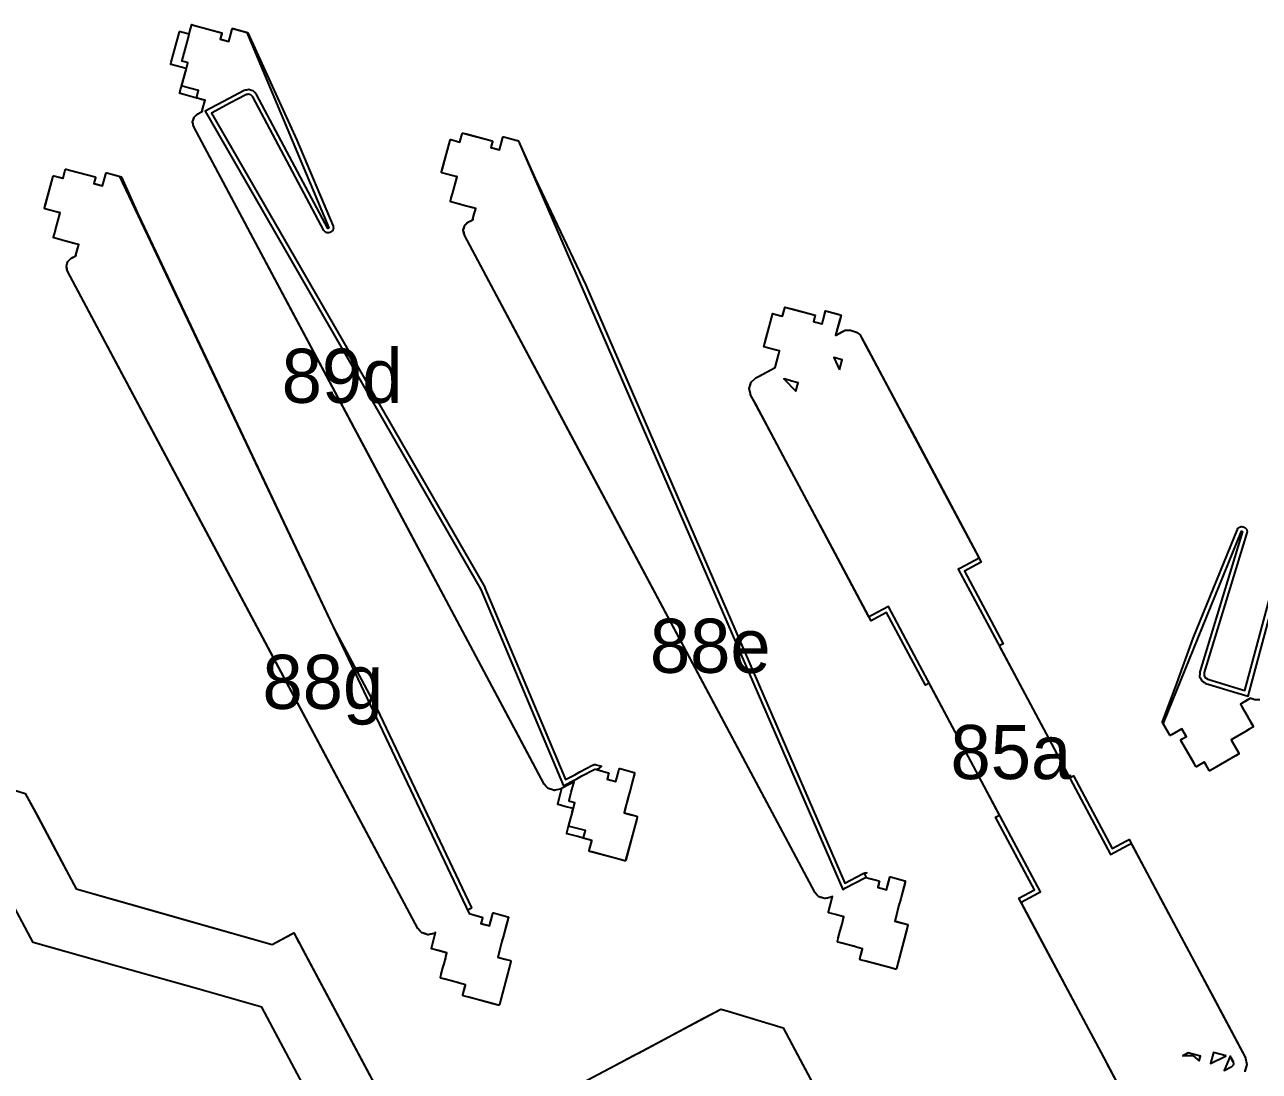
# Model space of a CAD drawing. Header units: millimetres. Extents: x 0 to 500, y 0 to 700.
# Drawn here: x 82.8 to 219.6, y 443.7 to 559.7 of the extents above; entities that cross this region are included whole.
import ezdxf
from ezdxf.enums import TextEntityAlignment as Align

# ---------------------------------------------------------------- set-up
doc = ezdxf.new("R2010")
doc.units = ezdxf.units.MM
doc.layers.add('CORTE', color=1, linetype='Continuous')
doc.layers.add('GRABADO', color=5, linetype='Continuous')

msp = doc.modelspace()

# ---------------------------------------------------------------- linework, layer by layer
at = {"layer": 'CORTE'}
for points in [[(149.23, 472.33), (149.46, 472.27), (150.02, 472.12), (150.65, 471.95), (150.66, 471.95), (150.66, 471.95), (150.67, 471.94), (150.68, 471.94), (150.69, 471.93), (150.69, 471.92), (150.7, 471.92), (150.7, 471.91), (150.7, 471.9), (150.7, 471.9), (150.71, 471.89), (150.71, 471.88), (150.71, 471.88), (150.71, 471.87), (150.7, 471.86), (150.58, 471.39), (149.42, 467.08), (149.41, 467.06), (149.41, 467.05), (149.41, 467.05), (149.41, 467.04), (149.4, 467.03), (149.4, 467.03), (149.39, 467.02), (149.39, 467.02), (149.38, 467.01), (149.38, 467.01), (149.37, 467.01), (149.36, 467), (149.36, 467), (149.35, 467), (149.34, 467), (149.33, 467), (149.32, 467), (149.32, 467), (149.29, 467.01), (148.66, 467.18), (145.85, 467.94), (145.42, 468.05), (145.42, 468.05), (145.41, 468.06), (145.4, 468.06), (145.39, 468.07), (145.39, 468.08), (145.38, 468.09), (145.38, 468.09), (145.38, 468.1), (145.37, 468.1), (145.37, 468.11), (145.37, 468.12), (145.37, 468.13), (145.37, 468.13), (145.37, 468.14), (145.66, 469.2), (145.68, 469.27), (144.85, 469.49), (144.8, 469.51), (144.72, 469.53), (144.11, 469.69), (143.97, 469.73), (142.93, 470.01), (142.93, 470.01), (142.92, 470.01), (142.91, 470.02), (142.9, 470.02), (142.9, 470.03), (142.89, 470.04), (142.89, 470.04), (142.88, 470.05), (142.88, 470.06), (142.88, 470.06), (142.88, 470.07), (142.88, 470.08), (142.88, 470.09), (142.88, 470.09), (142.88, 470.1), (142.92, 470.25), (143.04, 470.71), (143.16, 471.16), (143.22, 471.37), (143.47, 472.27), (143.5, 472.41), (143.61, 472.8), (142.67, 473.05), (141.94, 473.25), (141.94, 473.25), (141.93, 473.25), (141.91, 473.26), (141.9, 473.27), (141.9, 473.28), (141.9, 473.28), (141.89, 473.29), (141.89, 473.3), (141.89, 473.3), (141.89, 473.31), (141.89, 473.32), (141.89, 473.32), (141.89, 473.33), (141.89, 473.34), (142.23, 474.63), (142.35, 475.06), (142.18, 474.97), (142.18, 474.97), (142.17, 474.97), (141.78, 474.88), (141.52, 474.82), (141.52, 474.82), (141.51, 474.82), (141.5, 474.82), (141.49, 474.82), (141.49, 474.82), (141.24, 474.9), (140.86, 475.01), (140.85, 475.01), (140.84, 475.02), (140.84, 475.02), (140.83, 475.02), (140.83, 475.03), (140.65, 475.22), (140.38, 475.51), (140.38, 475.51), (140.37, 475.52), (140.37, 475.52), (124.97, 504.43), (101.55, 548.38), (101.54, 548.39), (101.49, 548.6), (101.42, 548.91), (101.42, 548.92), (101.42, 548.93), (101.42, 548.94), (101.42, 548.94), (101.52, 549.24), (101.58, 549.44), (101.58, 549.45), (101.58, 549.45), (101.58, 549.46), (101.59, 549.47), (101.6, 549.47), (101.82, 549.69), (101.97, 549.82), (101.98, 549.83), (101.99, 549.84), (101.99, 549.84), (102.4, 550.05), (102.51, 550.11), (102.51, 550.12), (102.5, 550.12), (102.5, 550.13), (102.49, 550.14), (102.49, 550.15), (102.49, 550.16), (102.49, 550.17), (102.49, 550.18), (102.63, 550.72), (102.79, 551.32), (102.33, 551.44), (101.91, 551.55), (101.57, 551.64), (101.48, 551.67), (100.44, 551.95), (100.05, 552.06), (100.04, 552.06), (100.03, 552.06), (100.03, 552.06), (100.02, 552.07), (100.01, 552.08), (100.01, 552.08), (100, 552.1), (100, 552.11), (99.99, 552.12), (99.99, 552.13), (99.99, 552.14), (100, 552.14), (100.09, 552.51), (100.22, 552.97), (100.22, 552.97), (100.72, 554.83), (100.72, 554.84), (100.71, 554.85), (99.05, 555.29), (99.05, 555.3), (99.04, 555.3), (99.04, 555.3), (99.03, 555.31), (99.02, 555.31), (99.02, 555.32), (99.01, 555.32), (99.01, 555.33), (99, 555.35), (99, 555.36), (99, 555.37), (99, 555.38), (99, 555.38), (99.05, 555.54), (99.95, 558.9), (99.95, 558.91), (99.95, 558.91), (99.96, 558.92), (99.96, 558.92), (99.96, 558.93), (99.97, 558.94), (99.98, 558.95), (99.99, 558.95), (100, 558.96), (100.02, 558.96), (100.03, 558.96), (100.03, 558.96), (100.04, 558.96), (100.05, 558.96), (101.05, 558.69), (101.3, 559.62), (101.3, 559.64), (101.3, 559.64), (101.31, 559.65), (101.31, 559.65), (101.31, 559.66), (101.32, 559.67), (101.33, 559.67), (101.34, 559.68), (101.35, 559.68), (101.35, 559.69), (101.36, 559.69), (101.38, 559.69), (101.39, 559.69), (101.39, 559.69), (101.76, 559.59), (104.6, 558.82), (104.6, 558.82), (104.61, 558.82), (104.62, 558.81), (104.63, 558.8), (104.64, 558.8), (104.64, 558.79), (104.65, 558.78), (104.65, 558.77), (104.65, 558.76), (104.65, 558.75), (104.65, 558.74), (104.65, 558.73), (104.63, 558.65), (104.48, 558.1), (104.53, 558.09), (105.44, 557.84), (105.78, 559.12), (105.81, 559.22), (105.81, 559.23), (105.82, 559.24), (105.82, 559.25), (105.83, 559.25), (105.84, 559.26), (105.84, 559.26), (105.85, 559.27), (105.86, 559.27), (105.87, 559.27), (105.89, 559.27), (105.89, 559.27), (105.9, 559.27), (107.37, 558.88), (107.38, 558.87), (107.39, 558.87), (107.4, 558.86), (107.4, 558.86), (107.41, 558.85), (107.42, 558.84), (116.52, 537.17), (116.41, 537.12), (108.5, 551.98), (108.27, 552.22), (108.13, 552.37), (107.83, 552.46), (107.64, 552.52), (107.55, 552.5), (107.39, 552.46), (107.28, 552.44), (107.12, 552.4), (105.39, 551.48), (102.8, 550.1), (133.36, 497.09), (142.51, 475.32), (143.35, 475.77), (144, 476.11), (144.57, 476.42), (145.98, 477.16), (145.98, 477.17), (145.99, 477.17), (145.99, 477.17), (146, 477.17), (146.01, 477.17), (146.02, 477.17), (146.02, 477.17), (146.03, 477.17), (146.6, 477.01), (147.48, 476.78), (147.49, 476.78), (147.5, 476.77), (147.51, 476.76), (147.52, 476.76), (147.52, 476.75), (147.53, 476.74), (147.53, 476.74), (147.53, 476.73), (147.54, 476.72), (147.54, 476.71), (147.54, 476.71), (147.54, 476.7), (147.54, 476.69), (147.53, 476.69), (147.43, 476.29), (147.36, 476.06), (147.73, 475.96), (148.32, 475.8), (148.53, 476.57), (148.69, 477.18), (148.7, 477.18), (148.7, 477.19), (148.7, 477.19), (148.71, 477.2), (148.71, 477.21), (148.72, 477.21), (148.72, 477.22), (148.73, 477.22), (148.74, 477.22), (148.74, 477.23), (148.75, 477.23), (148.76, 477.23), (148.76, 477.23), (148.77, 477.23), (148.78, 477.23), (148.78, 477.23), (149.44, 477.05), (150.36, 476.8), (150.36, 476.8), (150.37, 476.8), (150.38, 476.79), (150.39, 476.79), (150.4, 476.78), (150.4, 476.77), (150.41, 476.76), (150.41, 476.76), (150.41, 476.75), (150.41, 476.74), (150.41, 476.73), (150.41, 476.73), (150.41, 476.72), (150.41, 476.71), (150.4, 476.68), (150.4, 476.67), (150.11, 475.58), (149.86, 474.66), (149.8, 474.43), (149.67, 473.97), (149.42, 473.03), (149.23, 472.33)], [(179.23, 460.33), (179.52, 460.25), (180.06, 460.11), (180.65, 459.95), (180.66, 459.95), (180.66, 459.95), (180.67, 459.94), (180.68, 459.94), (180.69, 459.93), (180.69, 459.92), (180.7, 459.92), (180.7, 459.91), (180.7, 459.9), (180.7, 459.9), (180.71, 459.89), (180.71, 459.88), (180.71, 459.88), (180.71, 459.87), (180.7, 459.86), (180.51, 459.16), (179.42, 455.09), (179.41, 455.06), (179.41, 455.05), (179.41, 455.05), (179.41, 455.04), (179.4, 455.03), (179.4, 455.03), (179.39, 455.02), (179.39, 455.02), (179.38, 455.01), (179.38, 455.01), (179.37, 455.01), (179.36, 455), (179.36, 455), (179.35, 455), (179.34, 455), (179.33, 455), (179.32, 455), (179.32, 455), (179.28, 455.01), (178.69, 455.17), (176.03, 455.89), (175.42, 456.05), (175.42, 456.05), (175.41, 456.06), (175.4, 456.06), (175.39, 456.07), (175.39, 456.08), (175.38, 456.09), (175.38, 456.09), (175.38, 456.1), (175.37, 456.1), (175.37, 456.11), (175.37, 456.12), (175.37, 456.13), (175.37, 456.13), (175.37, 456.14), (175.64, 457.15), (175.68, 457.27), (174.9, 457.48), (174.8, 457.51), (174.64, 457.55), (173.41, 457.88), (173.11, 457.96), (172.93, 458.01), (172.93, 458.01), (172.92, 458.01), (172.91, 458.02), (172.9, 458.02), (172.9, 458.03), (172.89, 458.04), (172.89, 458.04), (172.88, 458.05), (172.88, 458.06), (172.88, 458.06), (172.88, 458.07), (172.88, 458.08), (172.88, 458.09), (172.88, 458.09), (172.88, 458.1), (172.96, 458.4), (172.98, 458.48), (173.23, 459.39), (173.24, 459.43), (173.28, 459.57), (173.36, 459.88), (173.61, 460.8), (173.51, 460.82), (171.94, 461.25), (171.94, 461.25), (171.93, 461.25), (171.91, 461.26), (171.9, 461.27), (171.9, 461.28), (171.9, 461.28), (171.89, 461.29), (171.89, 461.3), (171.89, 461.3), (171.89, 461.31), (171.89, 461.32), (171.89, 461.32), (171.89, 461.33), (171.89, 461.34), (172.04, 461.92), (172.35, 463.06), (172.28, 463.03), (172.18, 462.97), (172.18, 462.97), (172.17, 462.97), (171.99, 462.93), (171.52, 462.82), (171.52, 462.82), (171.51, 462.82), (171.5, 462.82), (171.49, 462.82), (171.49, 462.82), (171.03, 462.96), (170.86, 463.01), (170.85, 463.01), (170.84, 463.02), (170.84, 463.02), (170.83, 463.02), (170.83, 463.03), (170.5, 463.38), (170.38, 463.51), (170.38, 463.51), (170.37, 463.52), (170.37, 463.52), (142.16, 516.47), (131.55, 536.38), (131.54, 536.39), (131.46, 536.77), (131.42, 536.91), (131.42, 536.92), (131.42, 536.93), (131.42, 536.94), (131.42, 536.94), (131.47, 537.08), (131.58, 537.44), (131.58, 537.45), (131.58, 537.45), (131.58, 537.46), (131.59, 537.47), (131.6, 537.47), (131.7, 537.57), (131.97, 537.82), (131.98, 537.83), (131.99, 537.84), (131.99, 537.84), (132.17, 537.94), (132.51, 538.11), (132.51, 538.12), (132.5, 538.12), (132.5, 538.13), (132.49, 538.14), (132.49, 538.15), (132.49, 538.16), (132.49, 538.17), (132.49, 538.18), (132.55, 538.43), (132.79, 539.32), (132.1, 539.5), (131.91, 539.55), (131.22, 539.74), (131.02, 539.79), (130.85, 539.84), (130.05, 540.06), (130.04, 540.06), (130.03, 540.06), (130.03, 540.06), (130.02, 540.07), (130.01, 540.08), (130.01, 540.08), (130, 540.1), (130, 540.11), (129.99, 540.12), (129.99, 540.13), (129.99, 540.14), (130, 540.14), (130.2, 540.89), (130.22, 540.96), (130.22, 540.97), (130.69, 542.72), (130.72, 542.84), (130.62, 542.87), (129.05, 543.29), (129.05, 543.3), (129.04, 543.3), (129.04, 543.3), (129.03, 543.31), (129.02, 543.31), (129.02, 543.32), (129.01, 543.32), (129.01, 543.33), (129, 543.35), (129, 543.36), (129, 543.37), (129, 543.38), (129, 543.38), (129.1, 543.73), (129.95, 546.9), (129.95, 546.91), (129.95, 546.91), (129.96, 546.92), (129.96, 546.92), (129.96, 546.93), (129.97, 546.94), (129.98, 546.95), (129.99, 546.95), (130, 546.96), (130.02, 546.96), (130.03, 546.96), (130.03, 546.96), (130.04, 546.96), (130.05, 546.96), (131.02, 546.69), (131.05, 546.69), (131.05, 546.71), (131.3, 547.62), (131.3, 547.64), (131.3, 547.64), (131.31, 547.65), (131.31, 547.65), (131.31, 547.66), (131.32, 547.67), (131.33, 547.67), (131.34, 547.68), (131.35, 547.68), (131.35, 547.69), (131.36, 547.69), (131.38, 547.69), (131.39, 547.69), (131.39, 547.69), (131.92, 547.54), (134.6, 546.82), (134.6, 546.82), (134.61, 546.82), (134.62, 546.81), (134.63, 546.8), (134.64, 546.8), (134.64, 546.79), (134.65, 546.78), (134.65, 546.77), (134.65, 546.76), (134.65, 546.75), (134.65, 546.74), (134.65, 546.73), (134.62, 546.62), (134.48, 546.1), (134.59, 546.07), (135.44, 545.84), (135.76, 547.04), (135.81, 547.22), (135.81, 547.23), (135.82, 547.24), (135.82, 547.25), (135.83, 547.25), (135.84, 547.26), (135.84, 547.26), (135.85, 547.27), (135.86, 547.27), (135.87, 547.27), (135.89, 547.27), (135.89, 547.27), (135.9, 547.27), (137.28, 546.9), (137.48, 546.85), (137.48, 546.85), (137.49, 546.84), (137.5, 546.84), (137.5, 546.84), (137.51, 546.83), (137.51, 546.82), (137.52, 546.82), (137.52, 546.81), (173.47, 463.83), (173.78, 464), (173.78, 464), (175.92, 465.13), (175.98, 465.16), (175.98, 465.17), (175.99, 465.17), (175.99, 465.17), (176, 465.17), (176.01, 465.17), (176.02, 465.17), (176.02, 465.17), (176.03, 465.17), (177.08, 464.89), (177.48, 464.78), (177.49, 464.78), (177.5, 464.77), (177.51, 464.76), (177.52, 464.76), (177.52, 464.75), (177.53, 464.74), (177.53, 464.74), (177.53, 464.73), (177.54, 464.72), (177.54, 464.71), (177.54, 464.71), (177.54, 464.7), (177.54, 464.69), (177.53, 464.69), (177.38, 464.12), (177.36, 464.06), (178.09, 463.86), (178.32, 463.8), (178.41, 464.11), (178.69, 465.18), (178.7, 465.18), (178.7, 465.19), (178.7, 465.19), (178.71, 465.2), (178.71, 465.21), (178.72, 465.21), (178.72, 465.22), (178.73, 465.22), (178.74, 465.22), (178.74, 465.23), (178.75, 465.23), (178.76, 465.23), (178.76, 465.23), (178.77, 465.23), (178.78, 465.23), (178.78, 465.23), (179.94, 464.92), (180.36, 464.8), (180.36, 464.8), (180.37, 464.8), (180.38, 464.79), (180.39, 464.79), (180.4, 464.78), (180.4, 464.77), (180.41, 464.76), (180.41, 464.76), (180.41, 464.75), (180.41, 464.74), (180.41, 464.73), (180.41, 464.73), (180.41, 464.72), (180.41, 464.71), (180.4, 464.66), (180.39, 464.64), (180.34, 464.46), (179.91, 462.84), (179.8, 462.43), (179.78, 462.36), (179.47, 461.2), (179.23, 460.33)], [(135.23, 456.33), (135.52, 456.25), (136.06, 456.11), (136.65, 455.95), (136.66, 455.95), (136.66, 455.95), (136.67, 455.94), (136.68, 455.94), (136.69, 455.93), (136.69, 455.92), (136.7, 455.92), (136.7, 455.91), (136.7, 455.9), (136.7, 455.9), (136.71, 455.89), (136.71, 455.88), (136.71, 455.88), (136.71, 455.87), (136.7, 455.86), (136.51, 455.16), (135.42, 451.09), (135.41, 451.06), (135.41, 451.05), (135.41, 451.05), (135.41, 451.04), (135.4, 451.03), (135.4, 451.03), (135.39, 451.02), (135.39, 451.02), (135.38, 451.01), (135.38, 451.01), (135.37, 451.01), (135.36, 451), (135.36, 451), (135.35, 451), (135.34, 451), (135.33, 451), (135.32, 451), (135.32, 451), (135.28, 451.01), (134.69, 451.17), (132.03, 451.89), (131.42, 452.05), (131.42, 452.05), (131.41, 452.06), (131.4, 452.06), (131.39, 452.07), (131.39, 452.08), (131.38, 452.09), (131.38, 452.09), (131.38, 452.1), (131.37, 452.1), (131.37, 452.11), (131.37, 452.12), (131.37, 452.13), (131.37, 452.13), (131.37, 452.14), (131.64, 453.15), (131.68, 453.27), (130.9, 453.48), (130.8, 453.51), (130.64, 453.55), (129.41, 453.88), (129.11, 453.96), (128.93, 454.01), (128.93, 454.01), (128.92, 454.01), (128.91, 454.02), (128.9, 454.02), (128.9, 454.03), (128.89, 454.04), (128.89, 454.04), (128.88, 454.05), (128.88, 454.06), (128.88, 454.06), (128.88, 454.07), (128.88, 454.08), (128.88, 454.09), (128.88, 454.09), (128.88, 454.1), (128.96, 454.4), (128.98, 454.48), (129.23, 455.39), (129.24, 455.43), (129.28, 455.57), (129.36, 455.88), (129.61, 456.8), (129.51, 456.82), (127.94, 457.25), (127.94, 457.25), (127.93, 457.25), (127.91, 457.26), (127.9, 457.27), (127.9, 457.28), (127.9, 457.28), (127.89, 457.29), (127.89, 457.3), (127.89, 457.3), (127.89, 457.31), (127.89, 457.32), (127.89, 457.32), (127.89, 457.33), (127.89, 457.34), (128.04, 457.92), (128.35, 459.06), (128.28, 459.03), (128.18, 458.97), (128.18, 458.97), (128.17, 458.97), (127.99, 458.93), (127.52, 458.82), (127.52, 458.82), (127.51, 458.82), (127.5, 458.82), (127.49, 458.82), (127.49, 458.82), (127.03, 458.96), (126.86, 459.01), (126.85, 459.01), (126.84, 459.02), (126.84, 459.02), (126.83, 459.02), (126.83, 459.03), (126.5, 459.38), (126.38, 459.51), (126.38, 459.51), (126.37, 459.52), (126.37, 459.52), (98.16, 512.47), (87.55, 532.38), (87.54, 532.39), (87.46, 532.77), (87.42, 532.91), (87.42, 532.92), (87.42, 532.93), (87.42, 532.94), (87.42, 532.94), (87.47, 533.08), (87.58, 533.44), (87.58, 533.45), (87.58, 533.45), (87.58, 533.46), (87.59, 533.47), (87.6, 533.47), (87.7, 533.57), (87.97, 533.82), (87.98, 533.83), (87.99, 533.84), (87.99, 533.84), (88.17, 533.94), (88.51, 534.11), (88.51, 534.12), (88.5, 534.12), (88.5, 534.13), (88.49, 534.14), (88.49, 534.15), (88.49, 534.16), (88.49, 534.17), (88.49, 534.18), (88.55, 534.43), (88.79, 535.32), (88.1, 535.5), (87.91, 535.55), (87.22, 535.74), (87.02, 535.79), (86.85, 535.84), (86.05, 536.06), (86.04, 536.06), (86.03, 536.06), (86.03, 536.06), (86.02, 536.07), (86.01, 536.08), (86.01, 536.08), (86, 536.1), (86, 536.11), (85.99, 536.12), (85.99, 536.13), (85.99, 536.14), (86, 536.14), (86.2, 536.89), (86.22, 536.96), (86.22, 536.97), (86.69, 538.72), (86.72, 538.84), (86.62, 538.87), (85.05, 539.29), (85.05, 539.3), (85.04, 539.3), (85.04, 539.3), (85.03, 539.31), (85.02, 539.31), (85.02, 539.32), (85.01, 539.32), (85.01, 539.33), (85, 539.35), (85, 539.36), (85, 539.37), (85, 539.38), (85, 539.38), (85.1, 539.73), (85.95, 542.9), (85.95, 542.91), (85.95, 542.91), (85.96, 542.92), (85.96, 542.92), (85.96, 542.93), (85.97, 542.94), (85.98, 542.95), (85.99, 542.95), (86, 542.96), (86.02, 542.96), (86.03, 542.96), (86.03, 542.96), (86.04, 542.96), (86.05, 542.96), (87.02, 542.69), (87.05, 542.69), (87.05, 542.71), (87.3, 543.62), (87.3, 543.64), (87.3, 543.64), (87.31, 543.65), (87.31, 543.65), (87.31, 543.66), (87.32, 543.67), (87.33, 543.67), (87.34, 543.68), (87.35, 543.68), (87.35, 543.69), (87.36, 543.69), (87.38, 543.69), (87.39, 543.69), (87.39, 543.69), (87.92, 543.54), (90.6, 542.82), (90.6, 542.82), (90.61, 542.82), (90.62, 542.81), (90.63, 542.8), (90.64, 542.8), (90.64, 542.79), (90.65, 542.78), (90.65, 542.77), (90.65, 542.76), (90.65, 542.75), (90.65, 542.74), (90.65, 542.73), (90.62, 542.62), (90.48, 542.1), (90.59, 542.07), (91.44, 541.84), (91.76, 543.04), (91.81, 543.22), (91.81, 543.23), (91.82, 543.24), (91.82, 543.25), (91.83, 543.25), (91.84, 543.26), (91.84, 543.26), (91.85, 543.27), (91.86, 543.27), (91.87, 543.27), (91.89, 543.27), (91.89, 543.27), (91.9, 543.27), (93.29, 542.9), (93.29, 542.9), (93.3, 542.89), (93.31, 542.89), (93.32, 542.88), (93.32, 542.88), (93.33, 542.87), (93.33, 542.86), (132.06, 461.16), (133.08, 460.89), (133.48, 460.78), (133.49, 460.78), (133.5, 460.77), (133.51, 460.76), (133.52, 460.76), (133.52, 460.75), (133.53, 460.74), (133.53, 460.74), (133.53, 460.73), (133.54, 460.72), (133.54, 460.71), (133.54, 460.71), (133.54, 460.7), (133.54, 460.69), (133.53, 460.69), (133.38, 460.12), (133.36, 460.06), (134.09, 459.86), (134.32, 459.8), (134.41, 460.11), (134.69, 461.18), (134.7, 461.18), (134.7, 461.19), (134.7, 461.19), (134.71, 461.2), (134.71, 461.21), (134.72, 461.21), (134.72, 461.22), (134.73, 461.22), (134.74, 461.22), (134.74, 461.23), (134.75, 461.23), (134.76, 461.23), (134.76, 461.23), (134.77, 461.23), (134.78, 461.23), (134.78, 461.23), (135.94, 460.92), (136.36, 460.8), (136.36, 460.8), (136.37, 460.8), (136.38, 460.79), (136.39, 460.79), (136.4, 460.78), (136.4, 460.77), (136.41, 460.76), (136.41, 460.76), (136.41, 460.75), (136.41, 460.74), (136.41, 460.73), (136.41, 460.73), (136.41, 460.72), (136.41, 460.71), (136.4, 460.66), (136.39, 460.64), (136.34, 460.46), (135.91, 458.84), (135.8, 458.43), (135.78, 458.36), (135.47, 457.2), (135.23, 456.33)], [(173.1, 521.45), (173.4, 522.56), (172.5, 522.81), (173.1, 521.45)], [(168.29, 519.09), (168.54, 520.01), (167.68, 520.24), (167.66, 520.25), (166.95, 520.44), (168.29, 519.09)], [(212.98, 444.83), (213.12, 445.35), (211.77, 445.71), (211.66, 445.66), (211.19, 445.41), (212.27, 445.44), (212.98, 444.83)], [(215.96, 445.38), (214.57, 445.76), (214.24, 444.54), (215.96, 445.38)], [(216.8, 444.4), (216.83, 444.48), (216.77, 444.73), (216.76, 444.74), (216.43, 445.37), (215.75, 443.76), (216.61, 444.22), (216.8, 444.4)]]:
    msp.add_lwpolyline(points, close=True, dxfattribs=at)
for points in [[(219.7, 484.84), (219.56, 484.85), (219.18, 484.86), (219.18, 484.86), (219.17, 484.86), (219.16, 484.86), (218.96, 484.93), (218.6, 485.04), (218.6, 485.03), (218.6, 485.02), (218.6, 485.02), (218.59, 485.01), (218.59, 485), (218.58, 484.99), (218.57, 484.98), (218.56, 484.97), (218.35, 484.84), (217.55, 484.39), (217.91, 483.77), (218, 483.6), (218.36, 482.98), (218.46, 482.8), (218.55, 482.64), (218.97, 481.92), (218.97, 481.92), (218.97, 481.91), (218.97, 481.9), (218.98, 481.9), (218.98, 481.88), (218.98, 481.87), (218.97, 481.86), (218.97, 481.85), (218.96, 481.84), (218.95, 481.83), (218.95, 481.83), (218.94, 481.82), (218.27, 481.44), (218.2, 481.4), (218.2, 481.39), (216.63, 480.49), (216.52, 480.43), (216.57, 480.34), (217.38, 478.93), (217.38, 478.92), (217.38, 478.92), (217.39, 478.91), (217.39, 478.9), (217.39, 478.89), (217.39, 478.88), (217.39, 478.88), (217.38, 478.87), (217.38, 478.86), (217.37, 478.85), (217.36, 478.84), (217.36, 478.83), (217.35, 478.83), (217.04, 478.65), (214.2, 477.01), (214.19, 477.01), (214.18, 477.01), (214.18, 477), (214.17, 477), (214.16, 477), (214.15, 477), (214.14, 477), (214.13, 477), (214.12, 477.01), (214.11, 477.02), (214.1, 477.03), (214.09, 477.03), (214.09, 477.03), (214.09, 477.04), (213.59, 477.91), (213.57, 477.94), (213.55, 477.93), (212.73, 477.46), (212.72, 477.45), (212.71, 477.45), (212.71, 477.44), (212.7, 477.44), (212.7, 477.44), (212.68, 477.44), (212.67, 477.44), (212.66, 477.44), (212.65, 477.45), (212.65, 477.45), (212.64, 477.45), (212.63, 477.46), (212.62, 477.47), (212.62, 477.48), (212.35, 477.95), (210.96, 480.35), (210.96, 480.36), (210.96, 480.37), (210.95, 480.38), (210.95, 480.39), (210.95, 480.4), (210.96, 480.41), (210.96, 480.42), (210.96, 480.43), (210.97, 480.44), (210.98, 480.45), (210.98, 480.45), (210.99, 480.45), (211.1, 480.52), (211.56, 480.78), (211.5, 480.88), (211.06, 481.64), (209.98, 481.02), (209.83, 480.93), (209.82, 480.93), (209.81, 480.92), (209.8, 480.92), (209.79, 480.92), (209.78, 480.92), (209.77, 480.92), (209.76, 480.92), (209.75, 480.93), (209.74, 480.94), (209.73, 480.95), (209.73, 480.95), (209.73, 480.95), (209.01, 482.2), (209.01, 482.21), (209, 482.22), (209, 482.22), (209, 482.23), (209, 482.23), (209, 482.24), (209, 482.25), (209, 482.26), (209.01, 482.26), (217.68, 503.56), (217.79, 503.52), (213.05, 487.95), (213.04, 487.81), (213.03, 487.42), (213.09, 487.3), (213.27, 486.96), (213.42, 486.87), (213.49, 486.83), (213.66, 486.72), (213.72, 486.68), (217.17, 485.63), (218.4, 485.25), (234.22, 544.14)], [(205.33, 439.73), (201.51, 446.9), (200.49, 448.82), (193.24, 462.43), (195.18, 463.46), (195.4, 463.58), (181.74, 489.21), (178.54, 495.22), (176.73, 494.25), (176.38, 494.07), (168.94, 508.04), (167.85, 510.08), (163.83, 517.62), (163.26, 518.68), (163.24, 518.8), (163.1, 519.37), (163.27, 519.93), (163.31, 520.06), (163.74, 520.46), (163.83, 520.55), (164.21, 520.75), (165.97, 521.69), (166.35, 523.1), (166.47, 523.54), (166.09, 523.64), (164.73, 524.01), (164.99, 524.98), (165.69, 527.58), (165.72, 527.67), (165.81, 527.65), (166.6, 527.43), (166.79, 527.38), (166.84, 527.56), (167.04, 528.3), (167.07, 528.4), (168.15, 528.11), (170.42, 527.5), (170.34, 527.2), (170.23, 526.79), (170.5, 526.72), (171.19, 526.54), (171.45, 527.51), (171.58, 527.99), (172.78, 527.66), (173.29, 527.52), (173.1, 526.8), (172.69, 525.27), (172.74, 525.29), (173.76, 525.84), (173.87, 525.84), (174.35, 525.83), (174.45, 525.8), (174.9, 525.66), (174.99, 525.6), (175.4, 525.34), (175.6, 524.95), (176, 524.2), (180.02, 516.65), (181.12, 514.6), (188.59, 500.58), (186.51, 499.47), (186.28, 499.35), (189.48, 493.34), (203.14, 467.7), (205.09, 468.74), (205.45, 468.93), (212.72, 455.3), (217.56, 446.21), (218.08, 445.23), (218.12, 445.09), (218.27, 444.43), (218.07, 443.78), (218.03, 443.63)], [(76.76, 476.35), (82.87, 474.48), (84.21, 471.98), (87.67, 465.48), (88.52, 463.89), (97.84, 461.25), (101.62, 460.19), (110.23, 457.75), (112.37, 458.89), (112.63, 459.03), (113.4, 457.59), (113.42, 457.55), (129.08, 428.16)], [(121.14, 428.18), (109.08, 450.8), (101.58, 452.92), (94.44, 454.94), (83.74, 457.97), (80.73, 463.63), (80.65, 463.77), (75.45, 444.46), (72.86, 450.32), (72.63, 449.46), (66.13, 456), (69.13, 450.37), (65.59, 439.56)], [(142.08, 441.05), (149.38, 444.94), (149.45, 444.98), (150.56, 445.57), (150.64, 445.61), (157.66, 449.35), (159.98, 450.58), (160.76, 450.35), (160.88, 450.31), (166.87, 448.48), (168.42, 445.58), (172.44, 438.04)]]:
    msp.add_lwpolyline(points, dxfattribs=at)
at = {"layer": 'GRABADO'}
for points in [[(142.17, 474.97), (141.57, 474.83), (141.56, 474.83), (141.52, 474.82), (141.52, 474.82), (141.51, 474.81), (141.49, 474.82), (141.49, 474.82), (141.45, 474.83), (141.21, 474.91), (140.84, 475.02), (140.8, 475.06), (140.8, 475.06), (140.76, 475.11), (140.38, 475.51), (140.38, 475.51), (140.38, 475.51), (140.38, 475.52), (137.78, 480.39), (122.28, 509.48), (101.55, 548.38), (101.55, 548.38), (101.54, 548.39), (101.54, 548.39), (101.54, 548.39), (101.53, 548.44), (101.47, 548.7), (101.42, 548.93), (101.5, 549.2), (101.57, 549.41), (101.57, 549.42), (101.58, 549.46), (101.95, 549.8), (101.96, 549.82), (101.97, 549.82), (101.98, 549.83), (101.98, 549.83), (101.98, 549.83), (101.99, 549.84), (101.99, 549.84), (102.5, 550.11), (102.47, 550.12), (102.71, 551.01), (102.79, 551.32), (102.56, 551.38), (102.4, 551.42), (101.94, 551.55), (101.93, 551.55), (101.93, 551.55), (101.84, 551.57), (101.86, 551.65), (101.86, 551.65), (101.88, 551.71), (102.06, 552.4), (101.08, 552.67), (100.29, 552.88), (100.28, 552.88), (100.28, 552.88), (100.2, 552.9), (100.73, 554.88), (100.74, 554.91), (100.75, 554.94), (100.76, 554.98), (100.9, 555.49), (100.56, 555.58), (100.37, 555.63), (100.23, 555.67), (100.25, 555.74), (100.25, 555.74), (100.69, 557.35), (100.95, 558.34), (101.04, 558.67), (101.05, 558.71), (101.3, 559.63), (101.3, 559.63), (101.32, 559.71), (101.6, 559.63), (101.6, 559.63), (101.64, 559.62), (104.67, 558.8), (104.65, 558.73), (104.65, 558.73), (104.64, 558.69), (104.48, 558.1), (104.48, 558.1), (105.44, 557.84), (105.8, 559.2), (105.81, 559.21), (105.81, 559.22), (105.81, 559.22), (105.83, 559.29), (107.45, 558.85), (107.51, 558.84), (107.52, 558.81), (107.52, 558.8), (107.52, 558.8), (112.98, 546.89), (116.98, 537.37), (116.99, 537.32), (117.01, 537.28), (117.01, 537.23), (117.02, 537.18), (117.02, 537.13), (117.01, 537.09), (117, 537.04), (116.98, 537), (116.97, 536.95), (116.94, 536.91), (116.92, 536.87), (116.88, 536.83), (116.85, 536.8), (116.81, 536.77), (116.77, 536.74), (116.73, 536.72), (116.63, 536.67), (116.58, 536.65), (116.54, 536.64), (116.49, 536.63), (116.44, 536.63), (116.4, 536.62), (116.35, 536.63), (116.3, 536.64), (116.26, 536.65), (116.21, 536.67), (116.17, 536.69), (116.13, 536.71), (116.09, 536.74), (116.06, 536.77), (116.02, 536.81), (116, 536.85), (115.97, 536.89), (108.09, 551.69), (107.91, 551.88), (107.86, 551.93), (107.68, 551.98), (107.62, 552), (107.5, 551.98), (107.39, 551.95), (107.3, 551.93), (105.62, 551.03), (103.5, 549.9), (133.79, 497.34), (133.82, 497.28), (142.76, 476.02), (143.12, 476.21), (143.77, 476.55), (144.33, 476.86), (145.74, 477.61), (145.77, 477.62), (145.77, 477.62), (145.8, 477.63), (145.81, 477.64), (145.85, 477.65), (145.85, 477.65), (145.92, 477.67), (145.93, 477.67), (145.97, 477.67), (145.98, 477.67), (146.04, 477.67), (146.05, 477.67), (146.08, 477.67), (146.08, 477.67), (146.13, 477.66), (146.13, 477.66), (146.16, 477.65), (146.73, 477.5), (146.53, 477.31), (146.49, 477.27), (146.48, 477.27), (146.48, 477.26), (146.47, 477.26), (146.21, 477.12), (147.48, 476.78), (147.49, 476.78), (147.5, 476.77), (147.51, 476.76), (147.52, 476.76), (147.52, 476.75), (147.53, 476.74), (147.53, 476.74), (147.53, 476.73), (147.54, 476.72), (147.54, 476.71), (147.54, 476.71), (147.54, 476.7), (147.54, 476.69), (147.53, 476.69), (147.47, 476.46), (147.36, 476.06), (147.37, 476.05), (148.32, 475.8), (148.66, 477.04), (148.69, 477.18), (148.7, 477.18), (148.7, 477.19), (148.7, 477.19), (148.71, 477.2), (148.71, 477.21), (148.72, 477.21), (148.72, 477.22), (148.73, 477.22), (148.74, 477.22), (148.74, 477.23), (148.75, 477.23), (148.76, 477.23), (148.76, 477.23), (148.77, 477.23), (148.78, 477.23), (148.78, 477.23), (148.93, 477.19), (150.36, 476.8), (150.36, 476.8), (150.37, 476.8), (150.38, 476.79), (150.39, 476.79), (150.4, 476.78), (150.4, 476.77), (150.41, 476.76), (150.41, 476.76), (150.41, 476.75), (150.41, 476.74), (150.41, 476.73), (150.41, 476.73), (150.41, 476.72), (150.41, 476.71), (150.41, 476.7), (150.41, 476.7), (149.87, 474.69), (149.81, 474.49), (149.8, 474.43), (149.57, 473.58), (149.37, 472.85), (149.23, 472.33), (149.39, 472.29), (149.98, 472.13), (150.65, 471.95), (150.66, 471.95), (150.66, 471.95), (150.67, 471.94), (150.68, 471.94), (150.69, 471.93), (150.69, 471.92), (150.7, 471.92), (150.7, 471.91), (150.7, 471.9), (150.7, 471.9), (150.71, 471.89), (150.71, 471.88), (150.71, 471.88), (150.71, 471.87), (150.7, 471.86), (150.64, 471.62), (149.41, 467.07), (149.41, 467.06), (149.41, 467.05), (149.41, 467.05), (149.41, 467.04), (149.4, 467.03), (149.4, 467.03), (149.39, 467.02), (149.39, 467.02), (149.38, 467.01), (149.38, 467.01), (149.37, 467.01), (149.36, 467), (149.36, 467), (149.35, 467), (149.34, 467), (149.33, 467), (149.32, 467), (149.32, 467), (149.31, 467.01), (148.64, 467.19), (145.67, 467.99), (145.42, 468.05), (145.42, 468.05), (145.41, 468.06), (145.4, 468.06), (145.39, 468.07), (145.39, 468.08), (145.38, 468.09), (145.38, 468.09), (145.38, 468.1), (145.37, 468.1), (145.37, 468.11), (145.37, 468.12), (145.37, 468.13), (145.37, 468.13), (145.37, 468.14), (145.68, 469.26), (145.68, 469.27), (144.82, 469.5), (144.79, 469.51), (144.79, 469.51), (144.78, 469.51), (144.77, 469.52), (144.76, 469.53), (144.76, 469.54), (144.75, 469.54), (144.75, 469.55), (144.75, 469.56), (144.74, 469.56), (144.74, 469.57), (144.74, 469.58), (144.74, 469.59), (144.74, 469.59), (144.74, 469.6), (144.75, 469.61), (144.95, 470.36), (143.18, 470.83), (143.15, 470.84), (143.15, 470.84), (143.14, 470.84), (143.13, 470.85), (143.12, 470.86), (143.12, 470.87), (143.11, 470.87), (143.11, 470.88), (143.11, 470.89), (143.1, 470.89), (143.1, 470.9), (143.1, 470.91), (143.1, 470.92), (143.1, 470.92), (143.1, 470.93), (143.21, 471.32), (143.62, 472.84), (143.63, 472.89), (143.78, 473.44), (143.22, 473.6), (143.19, 473.6), (143.19, 473.61), (143.18, 473.61), (143.17, 473.61), (143.16, 473.62), (143.16, 473.63), (143.15, 473.63), (143.15, 473.64), (143.14, 473.65), (143.14, 473.65), (143.14, 473.66), (143.14, 473.67), (143.14, 473.68), (143.14, 473.68), (143.14, 473.69), (143.14, 473.69), (143.39, 474.62), (143.7, 475.78), (143.06, 475.44), (142.37, 475.07), (142.17, 474.97)], [(180.66, 459.95), (180.66, 459.95), (180.67, 459.94), (180.68, 459.94), (180.69, 459.93), (180.69, 459.92), (180.7, 459.92), (180.7, 459.91), (180.7, 459.9), (180.7, 459.9), (180.71, 459.89), (180.71, 459.88), (180.71, 459.88), (180.71, 459.87), (180.7, 459.86), (180.58, 459.39), (179.42, 455.08), (179.41, 455.06), (179.41, 455.05), (179.41, 455.05), (179.41, 455.04), (179.4, 455.03), (179.4, 455.03), (179.39, 455.02), (179.39, 455.02), (179.38, 455.01), (179.38, 455.01), (179.37, 455.01), (179.36, 455), (179.36, 455), (179.35, 455), (179.34, 455), (179.33, 455), (179.32, 455), (179.32, 455), (179.29, 455.01), (178.66, 455.18), (175.85, 455.94), (175.42, 456.05), (175.42, 456.05), (175.41, 456.06), (175.4, 456.06), (175.39, 456.07), (175.39, 456.08), (175.38, 456.09), (175.38, 456.09), (175.38, 456.1), (175.37, 456.1), (175.37, 456.11), (175.37, 456.12), (175.37, 456.13), (175.37, 456.13), (175.37, 456.14), (175.66, 457.2), (175.68, 457.27), (174.85, 457.49), (174.8, 457.51), (174.72, 457.53), (174.11, 457.69), (173.97, 457.73), (172.93, 458.01), (172.93, 458.01), (172.92, 458.01), (172.91, 458.02), (172.9, 458.02), (172.9, 458.03), (172.89, 458.04), (172.89, 458.04), (172.88, 458.05), (172.88, 458.06), (172.88, 458.06), (172.88, 458.07), (172.88, 458.08), (172.88, 458.09), (172.88, 458.09), (172.88, 458.1), (172.92, 458.25), (173.04, 458.71), (173.16, 459.16), (173.22, 459.37), (173.47, 460.27), (173.5, 460.41), (173.61, 460.8), (172.67, 461.05), (171.94, 461.25), (171.94, 461.25), (171.93, 461.25), (171.91, 461.26), (171.9, 461.27), (171.9, 461.28), (171.9, 461.28), (171.89, 461.29), (171.89, 461.3), (171.89, 461.3), (171.89, 461.31), (171.89, 461.32), (171.89, 461.32), (171.89, 461.33), (171.89, 461.34), (172.23, 462.63), (172.35, 463.06), (172.18, 462.97), (172.18, 462.97), (172.17, 462.97), (171.78, 462.88), (171.52, 462.82), (171.52, 462.82), (171.51, 462.82), (171.5, 462.82), (171.49, 462.82), (171.49, 462.82), (171.24, 462.9), (170.86, 463.01), (170.85, 463.01), (170.84, 463.02), (170.84, 463.02), (170.83, 463.02), (170.83, 463.03), (170.65, 463.22), (170.38, 463.51), (170.38, 463.51), (170.37, 463.52), (170.37, 463.52), (154.97, 492.43), (131.55, 536.38), (131.54, 536.39), (131.49, 536.6), (131.42, 536.91), (131.42, 536.92), (131.42, 536.93), (131.42, 536.94), (131.42, 536.94), (131.52, 537.24), (131.58, 537.44), (131.58, 537.45), (131.58, 537.45), (131.58, 537.46), (131.59, 537.47), (131.6, 537.47), (131.82, 537.69), (131.97, 537.82), (131.98, 537.83), (131.99, 537.84), (131.99, 537.84), (132.4, 538.05), (132.51, 538.11), (132.51, 538.12), (132.5, 538.12), (132.5, 538.13), (132.49, 538.14), (132.49, 538.15), (132.49, 538.16), (132.49, 538.17), (132.49, 538.18), (132.63, 538.72), (132.79, 539.32), (132.33, 539.44), (131.91, 539.55), (131.57, 539.64), (131.48, 539.67), (130.44, 539.95), (130.05, 540.06), (130.04, 540.06), (130.03, 540.06), (130.03, 540.06), (130.02, 540.07), (130.01, 540.08), (130.01, 540.08), (130, 540.1), (130, 540.11), (129.99, 540.12), (129.99, 540.13), (129.99, 540.14), (130, 540.14), (130.09, 540.51), (130.22, 540.97), (130.22, 540.97), (130.72, 542.83), (130.72, 542.84), (130.71, 542.85), (129.05, 543.29), (129.05, 543.3), (129.04, 543.3), (129.04, 543.3), (129.03, 543.31), (129.02, 543.31), (129.02, 543.32), (129.01, 543.32), (129.01, 543.33), (129, 543.35), (129, 543.36), (129, 543.37), (129, 543.38), (129, 543.38), (129.05, 543.54), (129.95, 546.9), (129.95, 546.91), (129.95, 546.91), (129.96, 546.92), (129.96, 546.92), (129.96, 546.93), (129.97, 546.94), (129.98, 546.95), (129.99, 546.95), (130, 546.96), (130.02, 546.96), (130.03, 546.96), (130.03, 546.96), (130.04, 546.96), (130.05, 546.96), (131.05, 546.69), (131.3, 547.62), (131.3, 547.64), (131.3, 547.64), (131.31, 547.65), (131.31, 547.65), (131.31, 547.66), (131.32, 547.67), (131.33, 547.67), (131.34, 547.68), (131.35, 547.68), (131.35, 547.69), (131.36, 547.69), (131.38, 547.69), (131.39, 547.69), (131.39, 547.69), (131.76, 547.59), (134.6, 546.82), (134.6, 546.82), (134.61, 546.82), (134.62, 546.81), (134.63, 546.8), (134.64, 546.8), (134.64, 546.79), (134.65, 546.78), (134.65, 546.77), (134.65, 546.76), (134.65, 546.75), (134.65, 546.74), (134.65, 546.73), (134.63, 546.65), (134.48, 546.1), (134.53, 546.09), (135.44, 545.84), (135.78, 547.12), (135.81, 547.22), (135.81, 547.23), (135.82, 547.24), (135.82, 547.25), (135.83, 547.25), (135.84, 547.26), (135.84, 547.26), (135.85, 547.27), (135.86, 547.27), (135.87, 547.27), (135.89, 547.27), (135.89, 547.27), (135.9, 547.27), (137.37, 546.88), (137.48, 546.85), (137.48, 546.85), (137.49, 546.84), (137.5, 546.84), (137.51, 546.83), (137.51, 546.82), (137.51, 546.82), (137.52, 546.81), (137.52, 546.81), (139.39, 542.67), (144.99, 530.82), (173.72, 464.53), (175.68, 465.58), (175.74, 465.61), (175.77, 465.62), (175.77, 465.62), (175.8, 465.63), (175.81, 465.64), (175.85, 465.65), (175.85, 465.65), (175.92, 465.67), (175.93, 465.67), (175.97, 465.67), (175.98, 465.67), (176.04, 465.67), (176.05, 465.67), (176.08, 465.67), (176.08, 465.67), (176.13, 465.66), (176.13, 465.66), (175.89, 465.53), (176.06, 465.16), (176.6, 465.01), (177.48, 464.78), (177.49, 464.78), (177.5, 464.77), (177.51, 464.76), (177.52, 464.76), (177.52, 464.75), (177.53, 464.74), (177.53, 464.74), (177.53, 464.73), (177.54, 464.72), (177.54, 464.71), (177.54, 464.71), (177.54, 464.7), (177.54, 464.69), (177.53, 464.69), (177.43, 464.29), (177.36, 464.06), (177.73, 463.96), (178.32, 463.8), (178.53, 464.57), (178.69, 465.18), (178.7, 465.18), (178.7, 465.19), (178.7, 465.19), (178.71, 465.2), (178.71, 465.21), (178.72, 465.21), (178.72, 465.22), (178.73, 465.22), (178.74, 465.22), (178.74, 465.23), (178.75, 465.23), (178.76, 465.23), (178.76, 465.23), (178.77, 465.23), (178.78, 465.23), (178.78, 465.23), (179.44, 465.05), (180.36, 464.8), (180.36, 464.8), (180.37, 464.8), (180.38, 464.79), (180.39, 464.79), (180.4, 464.78), (180.4, 464.77), (180.41, 464.76), (180.41, 464.76), (180.41, 464.75), (180.41, 464.74), (180.41, 464.73), (180.41, 464.73), (180.41, 464.72), (180.41, 464.71), (180.4, 464.68), (180.4, 464.67), (180.11, 463.58), (179.86, 462.66), (179.8, 462.43), (179.67, 461.97), (179.42, 461.03), (179.23, 460.33), (179.46, 460.27), (180.02, 460.12), (180.65, 459.95), (180.66, 459.95)], [(136.66, 455.95), (136.66, 455.95), (136.67, 455.94), (136.68, 455.94), (136.69, 455.93), (136.69, 455.92), (136.7, 455.92), (136.7, 455.91), (136.7, 455.9), (136.7, 455.9), (136.71, 455.89), (136.71, 455.88), (136.71, 455.88), (136.71, 455.87), (136.7, 455.86), (136.58, 455.39), (135.42, 451.08), (135.41, 451.06), (135.41, 451.05), (135.41, 451.05), (135.41, 451.04), (135.4, 451.03), (135.4, 451.03), (135.39, 451.02), (135.39, 451.02), (135.38, 451.01), (135.38, 451.01), (135.37, 451.01), (135.36, 451), (135.36, 451), (135.35, 451), (135.34, 451), (135.33, 451), (135.32, 451), (135.32, 451), (135.29, 451.01), (134.66, 451.18), (131.85, 451.94), (131.42, 452.05), (131.42, 452.05), (131.41, 452.06), (131.4, 452.06), (131.39, 452.07), (131.39, 452.08), (131.38, 452.09), (131.38, 452.09), (131.38, 452.1), (131.37, 452.1), (131.37, 452.11), (131.37, 452.12), (131.37, 452.13), (131.37, 452.13), (131.37, 452.14), (131.66, 453.2), (131.68, 453.27), (130.85, 453.49), (130.8, 453.51), (130.72, 453.53), (130.11, 453.69), (129.97, 453.73), (128.93, 454.01), (128.93, 454.01), (128.92, 454.01), (128.91, 454.02), (128.9, 454.02), (128.9, 454.03), (128.89, 454.04), (128.89, 454.04), (128.88, 454.05), (128.88, 454.06), (128.88, 454.06), (128.88, 454.07), (128.88, 454.08), (128.88, 454.09), (128.88, 454.09), (128.88, 454.1), (128.92, 454.25), (129.04, 454.71), (129.16, 455.16), (129.22, 455.37), (129.47, 456.27), (129.5, 456.41), (129.61, 456.8), (128.67, 457.05), (127.94, 457.25), (127.94, 457.25), (127.93, 457.25), (127.91, 457.26), (127.9, 457.27), (127.9, 457.28), (127.9, 457.28), (127.89, 457.29), (127.89, 457.3), (127.89, 457.3), (127.89, 457.31), (127.89, 457.32), (127.89, 457.32), (127.89, 457.33), (127.89, 457.34), (128.23, 458.63), (128.35, 459.06), (128.18, 458.97), (128.18, 458.97), (128.17, 458.97), (127.78, 458.88), (127.52, 458.82), (127.52, 458.82), (127.51, 458.82), (127.5, 458.82), (127.49, 458.82), (127.49, 458.82), (127.24, 458.9), (126.86, 459.01), (126.85, 459.01), (126.84, 459.02), (126.84, 459.02), (126.83, 459.02), (126.83, 459.03), (126.65, 459.22), (126.38, 459.51), (126.38, 459.51), (126.37, 459.52), (126.37, 459.52), (110.97, 488.43), (87.55, 532.38), (87.54, 532.39), (87.49, 532.6), (87.42, 532.91), (87.42, 532.92), (87.42, 532.93), (87.42, 532.94), (87.42, 532.94), (87.52, 533.24), (87.58, 533.44), (87.58, 533.45), (87.58, 533.45), (87.58, 533.46), (87.59, 533.47), (87.6, 533.47), (87.82, 533.69), (87.97, 533.82), (87.98, 533.83), (87.99, 533.84), (87.99, 533.84), (88.4, 534.05), (88.51, 534.11), (88.51, 534.12), (88.5, 534.12), (88.5, 534.13), (88.49, 534.14), (88.49, 534.15), (88.49, 534.16), (88.49, 534.17), (88.49, 534.18), (88.63, 534.72), (88.79, 535.32), (88.33, 535.44), (87.91, 535.55), (87.57, 535.64), (87.48, 535.67), (86.44, 535.95), (86.05, 536.06), (86.04, 536.06), (86.03, 536.06), (86.03, 536.06), (86.02, 536.07), (86.01, 536.08), (86.01, 536.08), (86, 536.1), (86, 536.11), (85.99, 536.12), (85.99, 536.13), (85.99, 536.14), (86, 536.14), (86.09, 536.51), (86.22, 536.97), (86.22, 536.97), (86.72, 538.83), (86.72, 538.84), (86.71, 538.85), (85.05, 539.29), (85.05, 539.3), (85.04, 539.3), (85.04, 539.3), (85.03, 539.31), (85.02, 539.31), (85.02, 539.32), (85.01, 539.32), (85.01, 539.33), (85, 539.35), (85, 539.36), (85, 539.37), (85, 539.38), (85, 539.38), (85.05, 539.54), (85.95, 542.9), (85.95, 542.91), (85.95, 542.91), (85.96, 542.92), (85.96, 542.92), (85.96, 542.93), (85.97, 542.94), (85.98, 542.95), (85.99, 542.95), (86, 542.96), (86.02, 542.96), (86.03, 542.96), (86.03, 542.96), (86.04, 542.96), (86.05, 542.96), (87.05, 542.69), (87.3, 543.62), (87.3, 543.64), (87.3, 543.64), (87.31, 543.65), (87.31, 543.65), (87.31, 543.66), (87.32, 543.67), (87.33, 543.67), (87.34, 543.68), (87.35, 543.68), (87.35, 543.69), (87.36, 543.69), (87.38, 543.69), (87.39, 543.69), (87.39, 543.69), (87.76, 543.59), (90.6, 542.82), (90.6, 542.82), (90.61, 542.82), (90.62, 542.81), (90.63, 542.8), (90.64, 542.8), (90.64, 542.79), (90.65, 542.78), (90.65, 542.77), (90.65, 542.76), (90.65, 542.75), (90.65, 542.74), (90.65, 542.73), (90.63, 542.65), (90.48, 542.1), (90.53, 542.09), (91.44, 541.84), (91.78, 543.12), (91.81, 543.22), (91.81, 543.23), (91.82, 543.24), (91.82, 543.25), (91.83, 543.25), (91.84, 543.26), (91.84, 543.26), (91.85, 543.27), (91.86, 543.27), (91.87, 543.27), (91.89, 543.27), (91.89, 543.27), (91.9, 543.27), (93.37, 542.88), (93.48, 542.85), (93.48, 542.85), (93.49, 542.84), (93.5, 542.84), (93.51, 542.83), (93.51, 542.82), (93.51, 542.82), (93.52, 542.81), (93.52, 542.81), (95.39, 538.67), (117.08, 492.82), (121.84, 483.88), (132.31, 461.81), (132.18, 461.69), (131.89, 461.53), (132.06, 461.16), (132.6, 461.01), (133.48, 460.78), (133.49, 460.78), (133.5, 460.77), (133.51, 460.76), (133.52, 460.76), (133.52, 460.75), (133.53, 460.74), (133.53, 460.74), (133.53, 460.73), (133.54, 460.72), (133.54, 460.71), (133.54, 460.71), (133.54, 460.7), (133.54, 460.69), (133.53, 460.69), (133.43, 460.29), (133.36, 460.06), (133.73, 459.96), (134.32, 459.8), (134.53, 460.57), (134.69, 461.18), (134.7, 461.18), (134.7, 461.19), (134.7, 461.19), (134.71, 461.2), (134.71, 461.21), (134.72, 461.21), (134.72, 461.22), (134.73, 461.22), (134.74, 461.22), (134.74, 461.23), (134.75, 461.23), (134.76, 461.23), (134.76, 461.23), (134.77, 461.23), (134.78, 461.23), (134.78, 461.23), (135.44, 461.05), (136.36, 460.8), (136.36, 460.8), (136.37, 460.8), (136.38, 460.79), (136.39, 460.79), (136.4, 460.78), (136.4, 460.77), (136.41, 460.76), (136.41, 460.76), (136.41, 460.75), (136.41, 460.74), (136.41, 460.73), (136.41, 460.73), (136.41, 460.72), (136.41, 460.71), (136.4, 460.68), (136.4, 460.67), (136.11, 459.58), (135.86, 458.66), (135.8, 458.43), (135.67, 457.97), (135.42, 457.03), (135.23, 456.33), (135.46, 456.27), (136.02, 456.12), (136.65, 455.95), (136.66, 455.95)], [(173.1, 521.45), (173.4, 522.56), (172.5, 522.81), (173.1, 521.45)], [(167.66, 520.25), (166.95, 520.44), (168.29, 519.09), (168.54, 520.01), (167.67, 520.24), (167.66, 520.25)], [(211.69, 445.67), (211.18, 445.4), (212.28, 445.44), (212.98, 444.83), (213.12, 445.35), (211.77, 445.71), (211.69, 445.67)], [(215.96, 445.38), (214.57, 445.76), (214.24, 444.54), (215.96, 445.38)], [(216.77, 444.74), (216.43, 445.37), (215.75, 443.76), (216.61, 444.22), (216.8, 444.4), (216.83, 444.48), (216.77, 444.73), (216.77, 444.74)]]:
    msp.add_lwpolyline(points, close=True, dxfattribs=at)
for points in [[(219.7, 484.84), (219.39, 484.85), (219.18, 484.86), (219.18, 484.86), (219.17, 484.86), (219.16, 484.86), (218.72, 485), (218.6, 485.04), (218.6, 485.03), (218.6, 485.02), (218.6, 485.02), (218.59, 485.01), (218.59, 485), (218.58, 484.99), (218.57, 484.98), (218.56, 484.97), (218.09, 484.69), (217.55, 484.39), (217.79, 483.97), (218, 483.6), (218.18, 483.29), (218.23, 483.2), (218.76, 482.28), (218.97, 481.92), (218.97, 481.92), (218.97, 481.91), (218.97, 481.9), (218.98, 481.9), (218.98, 481.88), (218.98, 481.87), (218.97, 481.86), (218.97, 481.85), (218.96, 481.84), (218.95, 481.83), (218.95, 481.83), (218.94, 481.82), (218.61, 481.63), (218.2, 481.4), (218.2, 481.39), (216.53, 480.44), (216.52, 480.43), (216.52, 480.42), (217.38, 478.93), (217.38, 478.92), (217.38, 478.92), (217.39, 478.91), (217.39, 478.9), (217.39, 478.89), (217.39, 478.88), (217.39, 478.88), (217.38, 478.87), (217.38, 478.86), (217.37, 478.85), (217.36, 478.84), (217.36, 478.83), (217.35, 478.83), (217.21, 478.75), (214.19, 477.01), (214.19, 477.01), (214.18, 477.01), (214.18, 477), (214.17, 477), (214.16, 477), (214.15, 477), (214.14, 477), (214.13, 477), (214.12, 477.01), (214.11, 477.02), (214.1, 477.03), (214.09, 477.03), (214.09, 477.03), (214.09, 477.04), (213.57, 477.94), (212.73, 477.45), (212.72, 477.45), (212.71, 477.45), (212.71, 477.44), (212.7, 477.44), (212.7, 477.44), (212.68, 477.44), (212.67, 477.44), (212.66, 477.44), (212.65, 477.45), (212.65, 477.45), (212.64, 477.45), (212.63, 477.46), (212.62, 477.47), (212.62, 477.48), (212.43, 477.81), (210.96, 480.35), (210.96, 480.36), (210.96, 480.37), (210.95, 480.38), (210.95, 480.39), (210.95, 480.4), (210.96, 480.41), (210.96, 480.42), (210.96, 480.43), (210.97, 480.44), (210.98, 480.45), (210.98, 480.45), (210.99, 480.45), (211.06, 480.5), (211.56, 480.78), (211.53, 480.83), (211.06, 481.64), (209.92, 480.98), (209.83, 480.93), (209.82, 480.93), (209.81, 480.92), (209.8, 480.92), (209.79, 480.92), (209.78, 480.92), (209.77, 480.92), (209.76, 480.92), (209.75, 480.93), (209.74, 480.94), (209.73, 480.95), (209.73, 480.95), (209.73, 480.95), (208.97, 482.28), (208.91, 482.37), (208.91, 482.38), (208.9, 482.39), (208.9, 482.4), (208.9, 482.41), (208.9, 482.41), (208.9, 482.42), (208.9, 482.43), (208.91, 482.43), (210.52, 486.68), (212.32, 491.71), (217.22, 503.75), (217.24, 503.79), (217.26, 503.84), (217.29, 503.87), (217.32, 503.91), (217.36, 503.94), (217.4, 503.97), (217.44, 504), (217.48, 504.02), (217.52, 504.04), (217.57, 504.05), (217.62, 504.06), (217.66, 504.06), (217.71, 504.06), (217.76, 504.06), (217.8, 504.05), (217.85, 504.03), (217.96, 503.99), (218, 503.98), (218.05, 503.95), (218.09, 503.93), (218.12, 503.9), (218.16, 503.87), (218.19, 503.83), (218.21, 503.79), (218.24, 503.75), (218.26, 503.7), (218.27, 503.66), (218.28, 503.61), (218.29, 503.57), (218.29, 503.52), (218.29, 503.47), (218.28, 503.42), (218.27, 503.38), (213.54, 487.87), (213.54, 487.79), (213.53, 487.54), (213.65, 487.31), (213.69, 487.29), (213.75, 487.25), (213.93, 487.14), (213.93, 487.14), (217.32, 486.11), (218.05, 485.88), (233.73, 544.27)], [(205.51, 439.4), (203.05, 444.01), (202.4, 445.24), (196.55, 456.21), (193.01, 462.87), (193.01, 462.87), (194.72, 463.78), (190.42, 471.85), (190.86, 472.08), (188.86, 475.84), (186.83, 479.66), (183.07, 486.71), (182.63, 486.48), (181.3, 488.97), (178.33, 494.54), (176.96, 493.81), (176.62, 493.63), (176.62, 493.63), (172.92, 500.57), (166.91, 511.84), (166.21, 513.15), (163.63, 518), (163.26, 518.68), (163.25, 518.76), (163.1, 519.37), (163.29, 519.97), (163.31, 520.06), (163.77, 520.49), (163.83, 520.55), (164.08, 520.68), (165.97, 521.69), (166.38, 523.21), (166.47, 523.54), (166.18, 523.62), (164.73, 524.01), (164.94, 524.8), (165.69, 527.59), (165.72, 527.67), (165.8, 527.65), (166.66, 527.42), (166.79, 527.38), (166.83, 527.5), (167.04, 528.31), (167.07, 528.4), (167.99, 528.15), (170.42, 527.5), (170.35, 527.24), (170.23, 526.79), (170.45, 526.74), (171.19, 526.54), (171.47, 527.59), (171.58, 527.99), (172.87, 527.64), (173.29, 527.52), (173.13, 526.92), (172.69, 525.27), (173.76, 525.84), (173.84, 525.84), (174.35, 525.83), (174.41, 525.81), (174.9, 525.66), (174.96, 525.62), (175.4, 525.34), (175.53, 525.08), (175.79, 524.6), (178.37, 519.75), (179.08, 518.43), (185.1, 507.12), (188.83, 500.13), (188.83, 500.13), (186.96, 499.14), (189.93, 493.57), (191.26, 491.07), (190.82, 490.84), (194.57, 483.79), (196.61, 479.97), (198.61, 476.21), (199.05, 476.45), (203.35, 468.38), (204.85, 469.18), (205.22, 469.37), (205.22, 469.37), (208.77, 462.7), (214.63, 451.71), (217.75, 445.86), (218.08, 445.23), (218.1, 445.13), (218.27, 444.43), (218.06, 443.74), (218.03, 443.63)], [(76.64, 476.38), (82.87, 474.48), (83.99, 472.38), (86.9, 466.92), (88.52, 463.89), (96.34, 461.68), (103.48, 459.66), (110.23, 457.75), (112.41, 458.91), (112.63, 459.03), (113.24, 457.88), (113.26, 457.85), (129.26, 427.82)], [(142.08, 441.05), (149.53, 445.02), (149.6, 445.06), (150.73, 445.66), (150.82, 445.7), (157.98, 449.52), (159.98, 450.58), (160.65, 450.38), (160.76, 450.35), (166.87, 448.48), (168.21, 445.98), (171.67, 439.48)]]:
    msp.add_lwpolyline(points, dxfattribs=at)

# ---------------------------------------------------------------- texts
for s, p in [('89d', (117.98, 520.78)), ('88e', (158.79, 490.85)), ('88g', (115.85, 486.85)), ('85a', (192.11, 479.07))]:
    msp.add_text(s, height=6, dxfattribs=at).set_placement(p, align=Align.MIDDLE_CENTER)

doc.saveas('drawing.dxf')
